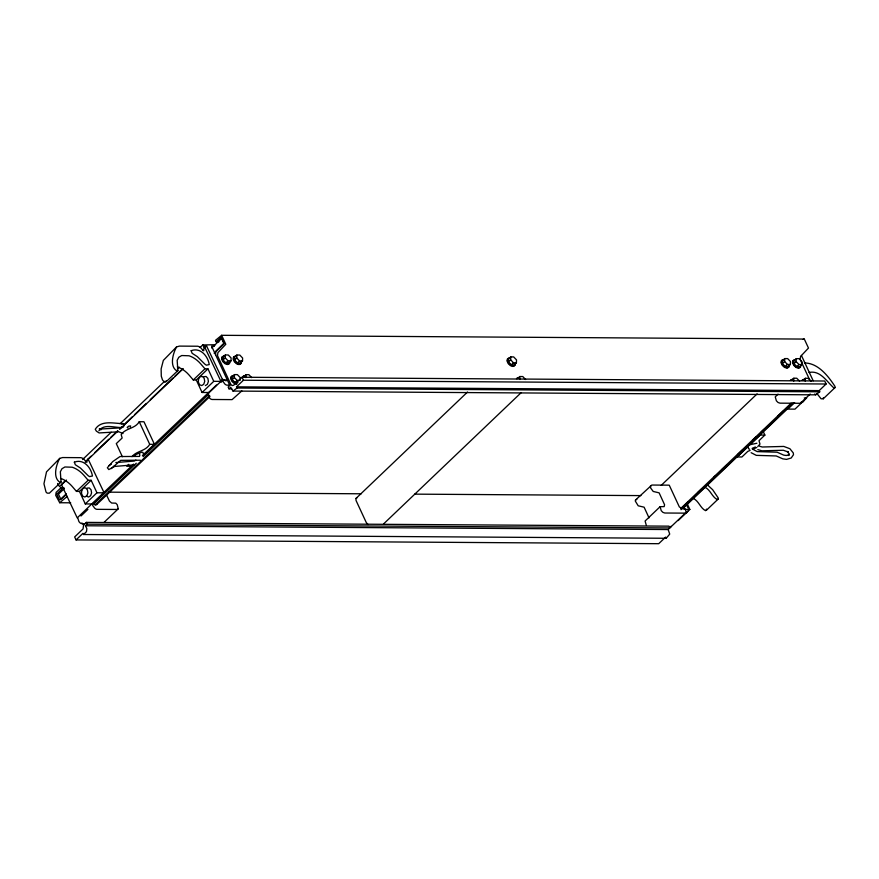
<?xml version="1.0" encoding="UTF-8"?>
<svg xmlns="http://www.w3.org/2000/svg" width="879" height="879" viewBox="0 0 879 879"><rect width="100%" height="100%" fill="white"/><g stroke="black" fill="none" stroke-linecap="round" stroke-linejoin="round"><path stroke-width="1.32" d="M223.057 359.95L223.156 357.017L225.332 354.962L228.254 354.984L231.089 357.94L230.99 360.873L228.815 362.928L225.892 362.906L223.057 359.95L225.233 357.896L225.332 354.962M226.793 378.926L226.749 380.464L222.409 379.354L220.431 381.244M237.934 382.563L235.001 382.541L232.177 379.596L232.276 376.651L234.44 374.597L237.374 374.619L240.198 377.574L240.11 380.508M234.583 360.027L234.682 357.094L236.847 355.039L239.78 355.05L242.604 358.006L242.516 360.95L240.341 363.005L237.407 362.983L234.583 360.027L236.759 357.973L236.847 355.039M232.177 379.596L234.352 377.53L234.44 374.597M245.867 377.607L245.966 374.674L248.889 374.696L251.724 377.64M508.469 361.884L508.567 358.951L510.743 356.896L513.666 356.918L516.5 359.874L516.402 362.807L514.226 364.862L511.303 364.84L508.469 361.884L510.644 359.83L510.743 356.896M519.764 379.464L519.852 376.531L522.785 376.553L525.609 379.508M782.453 363.576L782.552 360.643L784.727 358.577L787.65 358.599L790.485 361.555L790.386 364.488L788.21 366.554L785.288 366.532L782.453 363.576L784.628 361.522L784.727 358.577M793.979 363.653L794.067 360.72L796.242 358.654L799.165 358.676L802 361.632L801.901 364.565L799.725 366.62L796.803 366.609L793.979 363.653L796.143 361.588L796.242 358.654M793.737 381.156L793.836 378.223L796.759 378.234L799.593 381.189M805.263 381.233L805.362 378.289L808.284 378.311L811.119 381.266M104.161 522.258L118.236 508.831L117.237 504.722L115.797 503.173L111.622 503.03L109.479 501.151L106.601 495.108M693.179 498.371C698.805 500.854 700.321 508.172 705.573 510.677L706.551 509.106M706.452 510.238L718.132 499.085L718.242 497.964L712.649 489.702L707.068 484.549M816.943 393.517L821.085 398.802L823.271 398.791L823.37 397.66M823.271 398.791L834.951 387.639L835.05 386.507C828.216 376.003 818.03 362.939 804.461 362.972M86.812 461.156L87.021 462.112L86.428 462.112L83.34 458.541L81.033 457.673L62.607 457.552L59.75 458.366L46.521 471.847L43.95 483.769L46.016 492.009L47.169 493.141L49.378 493.185L61.058 482.033L60.343 471.759L61.98 468.716L64.903 466.98L72.188 467.221A18.272 10.834 46.3 0 1 83.846 475.242L88.153 480.264L91.152 480.286L96.954 492.778L104.118 492.822L88.087 459.003M203.62 349.71L203.84 350.666L203.236 350.655L200.148 347.095L197.852 346.227L179.415 346.106L176.558 346.919L163.34 360.401L161.132 368.905L161.286 376.157L162.472 379.882L163.988 381.695L165.285 382.156L166.318 380.618M166.197 381.739L177.877 370.586L177.162 360.313L178.789 357.27L181.722 355.534L189.007 355.775A18.272 10.834 46.3 0 1 200.654 363.796L204.961 368.817L207.971 368.839L213.762 381.332L220.937 381.376L204.906 347.557M229.529 361.698L229.199 363.752L227.485 364.521L225.046 363.719L222.805 361.654L221.629 359.126L221.958 357.072L223.673 356.303M229.946 361.302L229.617 363.346L227.903 364.115L225.463 363.324L223.222 361.258L222.046 358.72L222.376 356.676L224.09 355.907M241.044 361.774L240.714 363.818L239 364.587L236.561 363.796L234.33 361.73L233.144 359.192L233.484 357.149L235.187 356.38M241.461 361.379L241.132 363.423L239.418 364.192L236.978 363.401L234.748 361.335L233.561 358.797L233.891 356.753L235.605 355.984M514.94 363.631L514.611 365.686L512.896 366.455L510.457 365.653L508.216 363.598L507.04 361.06L507.37 359.006L509.084 358.236M515.358 363.236L515.028 365.279L513.314 366.049L510.875 365.257L508.633 363.192L507.458 360.654L507.787 358.61L509.501 357.841M789.331 364.928L789.001 366.972L787.287 367.741L784.848 366.939L782.618 364.884L781.442 362.346L781.772 360.302L783.486 359.533M800.857 365.005L800.527 367.048L798.813 367.818L796.374 367.015L794.133 364.961L792.957 362.423L793.287 360.379L795.001 359.599M650.537 485.68L650.647 488.01L653.218 491.46L659.129 492.855L664.579 504.744L664.172 506.601L660.107 506.7L661.239 510.688L662.909 512.358L664.81 513.017L684.785 513.138A2.868 1.692 46.3 0 0 685.719 510.776C686.125 509.128 682.62 505.7 682.313 508.677L679.357 506.952L669.238 485.164L651.833 485.043L635.517 500.019L635.286 501.041L638.198 505.799L644.109 507.183L649.021 517.863M130.114 427.161L130.696 425.963L128.883 426.073L127.18 427.359L127.938 428.029M134.322 456.19L136.267 454.333L141.991 452.125L143.024 452.498L143.332 453.993L144.365 454.003L154.462 444.367L143.969 421.755L139.234 421.722C135.157 428.897 125.521 428.018 121.17 434.6L122.159 438.006L116.292 443.62L122.368 456.706M59.75 458.366C56.234 464.606 52.355 477.813 60.157 482.45L61.058 482.033M176.558 346.919C173.042 353.16 169.175 366.367 176.965 371.004L177.877 370.586M139.585 456.421L120.016 456.542L112.688 461.629L107.348 467.76L108.831 469.573L115.226 466.002L113.6 466.518L134.531 464.826M96.833 504.15L95.295 504.876C93.438 502.261 91.02 504.59 93.822 506.941A2.868 1.692 46.3 0 0 96.976 509.337L116.94 509.468L118.236 508.831M686.224 513.347L687.839 511.138M803.032 401.901L804.648 399.692M98.931 430.743C104.359 423.129 115.325 428.271 122.895 427.414L124.104 425.689L123.313 423.634C114.149 423.645 101.217 419.646 95.273 429.26L96.371 431.139L99.129 432.94L118.83 431.787L122.983 433.534M215.41 344.733L202.774 344.953L204.444 348.15L204.28 345.941L206.576 345.963L222.409 379.354M111.161 468.65L120.698 460.343L140.376 460.222M82.571 459.563L111.204 432.237M120.093 423.755L164.538 381.354M177.382 369.103L179.36 367.224M200.093 347.436L203.06 344.601M65.343 480.703L61.387 484.472L77.22 517.874L133.52 464.156M87.065 459.97L91.02 456.201M94.965 452.432L108.798 439.247M110.776 437.357L117.687 430.765M119.665 428.875L121.632 426.996M123.609 425.106L132.498 416.635M134.476 414.745L146.321 403.439M150.276 399.67L172.987 378.003M174.965 376.113L182.865 368.576M204.598 347.842L206.576 345.963M66.485 480.077L59.574 486.669L57.596 483.461M85.252 462.167L117.841 431.073M119.819 429.194L183.03 368.883M202.785 350.04L204.752 348.15M63.892 487.614L61.145 487.603L56.135 492.372L55.718 495.349L59.717 502.744L70.683 502.81M809.658 379.816L800.165 359.39L800.593 356.402L808.482 348.062L804.318 339.074L221.629 335.306L215.509 340.327L216.19 341.821L221.365 337.151L224.09 343.03L215.762 351.248L215.608 354.819M64.398 488.504L58.464 494.163L60.948 499.514M211.696 347.963L221.585 338.536L224.068 343.887L214.179 353.325M66.266 493.877L59.937 499.909L59.245 499.711L56.838 494.119L61.838 489.087L61.145 487.603M61.937 498.58L65.892 494.8M67.222 496.393L59.717 502.744M60.508 478.363A18.272 10.834 46.3 0 1 72.155 486.384L76.473 491.405L88.153 480.264M177.327 366.917A18.272 10.834 46.3 0 1 188.974 374.937L193.281 379.959L204.961 368.817M76.473 491.405L79.473 491.427L91.152 480.286M193.281 379.959L196.281 379.981L207.971 368.839M131.96 456.64C136.717 450.74 145.661 451.268 149.727 444.334L154.462 444.367M79.473 491.427L85.274 503.92L96.954 492.778M196.281 379.981L202.082 392.473L213.762 381.332M128.741 464.354L126.785 466.222L131.52 466.255L133.355 464.508M142.409 455.685L216.476 385.013M104.118 492.822L92.438 503.975L85.274 503.92M220.937 381.376L209.257 392.517L202.082 392.473M80.978 515.995L87.9 509.402M93.822 503.744L136.289 463.233M143.2 456.63L208.389 394.44M221.222 382.2L223.2 380.31M95.064 504.931L209.631 395.627M96.382 504.843L209.96 396.484M84.659 523.983L86.318 522.39L669.007 526.158L669.842 527.949L668.172 529.543L85.483 525.763L86.867 528.74L86.439 531.718L83.516 534.509L82.967 533.311L76.044 539.926L74.66 536.937L83.044 528.938L83.604 524.961M85.483 525.763L87.153 524.17L669.842 527.949M214.333 346.216L211.608 346.194L229.837 385.463L228.166 387.057L228.99 388.848L230.661 387.254L233.012 391.067L815.69 394.836L819.733 391.803L819.184 390.617L236.495 386.848L237.044 388.035L819.733 391.803M819.184 390.617L826.106 384.002L824.722 381.014L242.033 377.245L233.649 385.244L232.155 385.584L230.869 384.464L217.487 355.61L217.904 352.633L225.804 344.282L221.629 335.306M236.495 386.848L243.417 380.233L826.106 384.002M237.044 388.035L233.012 391.067M241.835 390.913L232.089 399.615L212.114 399.484A2.868 1.692 46.3 0 1 208.971 397.088L207.73 394.067L208.971 393.891M368.037 524.576L366.279 522.544L356.061 500.525L355.929 498.503L467.529 392.023M383.782 523.73L521.06 392.759M661.228 485.362L757.127 393.869M660.107 506.7L645.087 521.027L646.219 525.016M778.069 394.155L775.245 396.847L776.388 400.824L778.058 402.494L779.959 403.153L799.923 403.285A2.868 1.692 46.3 0 0 801.143 402.11M680.599 508.622L791.221 403.087M682.159 507.557L688.081 501.898M697.959 492.482L701.914 488.713M713.759 477.407L715.737 475.517M721.659 469.869L726.603 465.156M737.459 454.784L742.403 450.081M753.27 439.709L756.226 436.885M761.17 432.171L764.126 429.348M777.959 416.152L783.881 410.504M681.027 509.677L792.627 403.197M682.95 508.512L793.572 402.978M794.616 402.593L787.804 409.087L794.979 409.142L806.658 397.989L804.263 397.978M763.214 431.523L764.873 435.094L758.995 440.698L759.983 444.115L757.753 446.532M670.633 527.158L685.653 512.831M800.802 402.978L810.185 394.023M678.159 520.588L689.839 509.435L687.202 503.755M83.516 534.509L666.205 538.278L669.721 534.113L668.172 529.543M225.892 362.906L228.068 360.851L230.99 360.873M237.407 362.983L239.582 360.928L242.516 360.95M235.001 382.541L237.176 380.486L239.132 380.497M243.791 376.728L245.966 374.674M511.303 364.84L513.479 362.785L516.402 362.807M517.687 378.585L519.852 376.531M785.288 366.532L787.452 364.477L790.386 364.488M796.803 366.609L798.978 364.543L801.901 364.565M791.66 380.277L793.836 378.223M803.186 380.354L805.362 378.289M111.457 464.057L108.765 465.705M77.824 518.061L78.802 521.269A2.868 1.692 46.3 0 0 81.956 523.664L84.516 523.686M355.929 498.503L357.237 497.569M205.367 385.595L207.4 384.31L208.4 381.453L207.873 378.366L206.093 376.487L203.862 376.695M756.775 447.466L752.424 449.455M135.915 460.135L134.245 461.068L115.83 462.552M834.951 387.639L834.061 388.078C826.919 382.035 820.59 369.993 809.021 372.476M718.132 499.085L717.253 499.536C712.001 497.031 710.485 489.713 704.859 487.23M635.517 500.019L636.814 499.371M233.199 375.542L231.496 376.311L231.155 378.355L232.342 380.893L234.572 382.958L237.011 383.76M232.781 375.937L231.078 376.717L230.737 378.761L231.924 381.299L234.155 383.354L236.594 384.156M243.011 376.388L244.725 375.619M242.593 376.783L244.307 376.014M516.907 378.245L518.61 377.476M516.489 378.651L518.192 377.871M783.068 359.929L781.354 360.698L781.024 362.741L782.2 365.279L784.431 367.345L786.87 368.136L788.584 367.367M794.583 360.005L792.869 360.775L792.539 362.818L793.715 365.356L795.956 367.411L798.396 368.213L800.11 367.444M790.88 379.937L792.594 379.168M790.463 380.332L792.177 379.563M802.406 380.014L804.12 379.245M801.989 380.409L803.703 379.64M752.105 448.378L755.38 446.982M750.106 450.422L747.798 451.377L741.92 456.981L737.184 456.948L747.282 447.323L748.315 447.323L748.622 448.828L749.666 449.202M121.621 424.096L123.313 423.634M803.197 339.327L804.318 339.074M87.054 488.142L89.273 487.933L91.064 489.812L91.581 492.899L90.592 495.756L88.548 497.042L86.417 496.152M119.247 427.941L99.338 429.106L101.14 429.732L99.426 428.611M216.19 341.821L218.937 341.832M229.804 385.167L227.134 385.156A2.868 1.692 46.3 0 1 223.98 382.761C221.178 380.409 223.607 378.08 225.463 380.695L226.529 380.618L226.837 378.992M228.99 388.848L231.737 388.859M764.873 435.094L760.137 435.061L750.04 444.697L756.885 443.247M108.952 492.163L361.214 493.789M414.69 494.141L640.912 495.602M683.873 509.402L689.839 509.435M76.044 539.926L658.723 543.694L665.656 537.091L666.205 538.278M759.533 446.202L762.236 447.004L783.782 446.433L789.891 448.719L793.297 452.938L793.484 454.729L791.21 457.992L786.595 459.387L782.782 458.849L776.245 455.959L756.259 455.355L751.138 452.696M757.797 449.608L761.928 450.817L783.365 450.257L788.397 452.136L787.221 451.432L789.375 454.113L788.386 455.52L789.342 454.586L786.298 455.498L783.76 455.135L777.113 452.202L757.215 451.597L753.589 449.707M814.734 394.001L815.69 394.836M796.143 361.588L798.978 364.543M784.628 361.522L787.452 364.477M510.644 359.83L513.479 362.785M236.759 357.973L239.582 360.928M225.233 357.896L228.068 360.851M234.352 377.53L237.176 380.486M81.912 522.972L83.802 524.939M801.428 355.446L813.185 380.772M686.862 505.326L688.092 507.974M242.033 377.245L243.417 380.233M139.234 421.722L149.727 444.334M86.318 522.39L87.153 524.17M139.541 453.905L139.849 455.454M670.985 526.29A2.868 1.692 46.3 0 1 669.765 527.466M81.758 490.317L81.505 493.482L82.725 496.13L84.867 497.02L86.9 495.734L87.9 492.877L87.373 489.79L85.593 487.911L83.362 488.12L81.758 490.317M198.566 378.871L198.313 382.035L199.544 384.683L201.676 385.573L203.719 384.288L204.708 381.431L204.192 378.344L202.401 376.465L200.181 376.673L198.566 378.871M74.341 462.145L75.308 464.727L80.45 468.057L88.153 475.671L89.548 476.627L92.449 476C91.086 467.606 83.725 458.574 74.341 462.145M191.15 350.699L192.127 353.281L197.27 356.61L204.961 364.225L206.356 365.181L209.257 364.554C207.894 356.16 200.533 347.128 191.15 350.699"/></g></svg>
